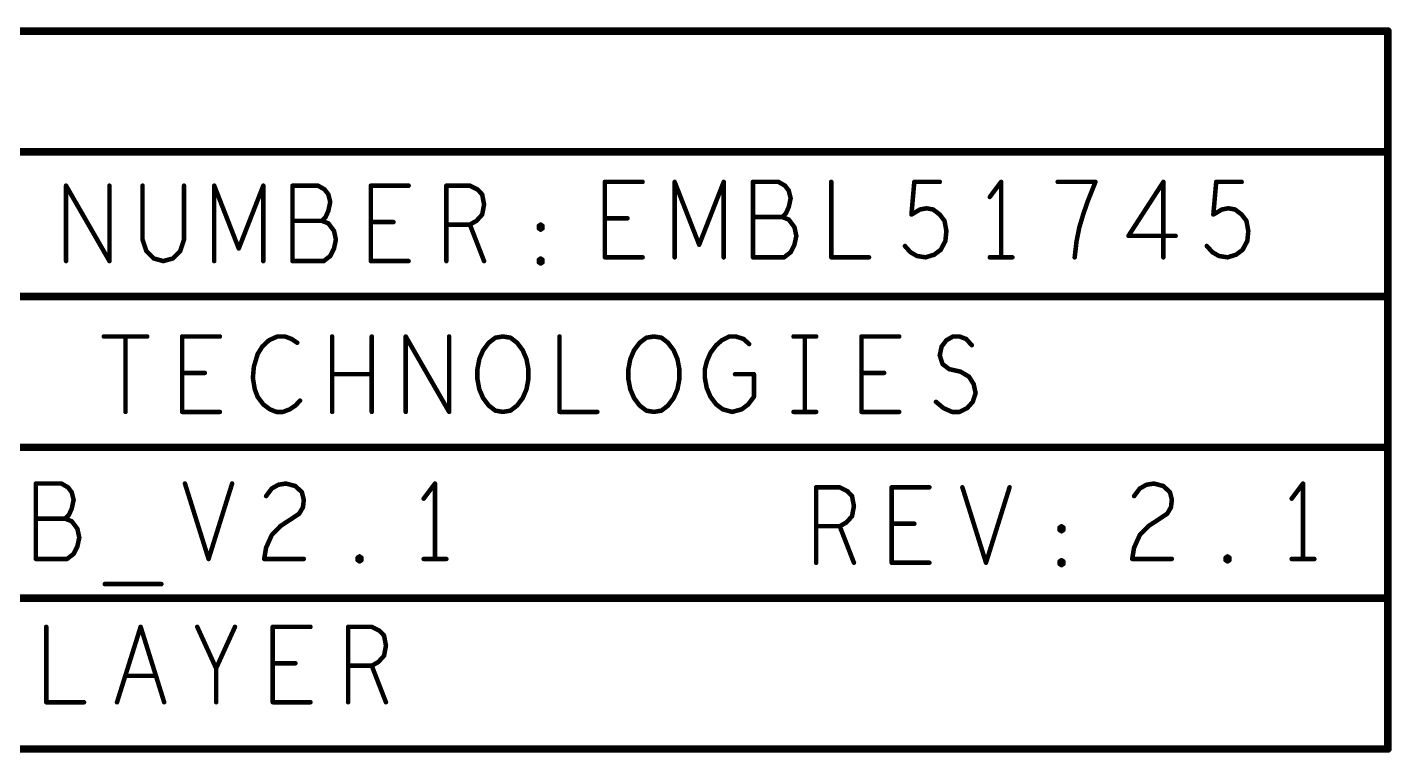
# Model space of a CAD drawing. Extents: x -18 to 16.1, y -6.6 to 15.5.
# Drawn here: x 2.6 to 4.408, y -2.04 to -1.078 of the extents above; entities that cross this region are included whole.
import ezdxf

# ---------------------------------------------------------------- set-up
doc = ezdxf.new("R2010")
doc.units = 0
doc.layers.get('0').update_dxf_attribs({"linetype": 'CONTINUOUS'})
doc.layers.add('FAB', color=13, linetype='CONTINUOUS')

# ---------------------------------------------------------------- blocks, each defined once
blk = doc.blocks.new('ROUND_2')
at = {"const_width": 0.005}
blk.add_lwpolyline([(-0.0025, 0, 1), (0.0025, 0, 1)], format="xyb", close=True, dxfattribs=at)
blk = doc.blocks.new('ROUND_1')
at = {"const_width": 0.003}
blk.add_lwpolyline([(-0.0015, 0, 1), (0.0015, 0, 1)], format="xyb", close=True, dxfattribs=at)

msp = doc.modelspace()

# ---------------------------------------------------------------- linework, layer by layer
at = {"layer": 'FAB'}
for points, const_width in [([(0.2481, -1.0833), (4.4031, -1.0833)], 0.01), ([(4.4031, -1.0833), (4.4031, -2.0353)], 0.01), ([(0.2481, -1.2433), (4.4031, -1.2433)], 0.01), ([(3.3656, -1.3833), (3.3656, -1.2833)], 0.006), ([(3.3656, -1.2833), (3.4156, -1.2833)], 0.006), ([(3.4581, -1.3833), (3.4581, -1.2833)], 0.006), ([(3.4581, -1.2833), (3.4906, -1.3666)], 0.006), ([(3.4906, -1.3666), (3.5231, -1.2833)], 0.006), ([(3.5231, -1.2833), (3.5231, -1.3833)], 0.006), ([(3.5956, -1.2833), (3.5618, -1.2833)], 0.006), ([(3.5618, -1.2833), (3.5618, -1.3833)], 0.006), ([(3.6043, -1.2883), (3.5956, -1.2833)], 0.006), ([(3.6656, -1.2833), (3.6656, -1.3833)], 0.006), ([(3.7718, -1.3266), (3.7756, -1.2833)], 0.006), ([(3.7756, -1.2833), (3.8093, -1.2833)], 0.006), ([(3.8906, -1.2833), (3.8756, -1.3033)], 0.006), ([(3.8906, -1.3833), (3.8906, -1.2833)], 0.006), ([(4.0156, -1.2833), (3.9656, -1.2833)], 0.006), ([(4.0056, -1.3083), (4.0156, -1.2833)], 0.006), ([(4.1056, -1.2833), (4.0593, -1.3549)], 0.006), ([(4.1056, -1.3833), (4.1056, -1.2833)], 0.006), ([(4.1718, -1.3266), (4.1756, -1.2833)], 0.006), ([(4.1756, -1.2833), (4.2093, -1.2833)], 0.006), ([(2.6518, -1.3883), (2.6518, -1.2883)], 0.006), ([(2.6518, -1.2883), (2.7093, -1.3883)], 0.006), ([(2.7093, -1.3883), (2.7093, -1.2883)], 0.006), ([(2.7531, -1.2883), (2.7531, -1.3599)], 0.006), ([(2.8081, -1.3599), (2.8081, -1.2883)], 0.006), ([(2.8481, -1.3883), (2.8481, -1.2883)], 0.006), ([(2.8481, -1.2883), (2.8806, -1.3716)], 0.006), ([(2.8806, -1.3716), (2.9131, -1.2883)], 0.006), ([(2.9131, -1.2883), (2.9131, -1.3883)], 0.006), ([(2.9856, -1.2883), (2.9518, -1.2883)], 0.006), ([(2.9518, -1.2883), (2.9518, -1.3883)], 0.006), ([(2.9943, -1.2933), (2.9856, -1.2883)], 0.006), ([(2.9993, -1.2999), (2.9943, -1.2933)], 0.006), ([(3.0018, -1.3099), (2.9993, -1.2999)], 0.006), ([(3.0556, -1.3883), (3.0556, -1.2883)], 0.006), ([(3.0556, -1.2883), (3.1056, -1.2883)], 0.006), ([(3.1556, -1.3883), (3.1556, -1.2883)], 0.006), ([(3.1556, -1.2883), (3.1868, -1.2883)], 0.006), ([(3.1868, -1.2883), (3.1968, -1.2933)], 0.006), ([(3.1968, -1.2933), (3.2031, -1.2999)], 0.006), ([(3.2031, -1.2999), (3.2056, -1.3133)], 0.006), ([(3.6093, -1.2949), (3.6043, -1.2883)], 0.006), ([(3.6118, -1.3049), (3.6093, -1.2949)], 0.006), ([(2.9956, -1.3299), (2.9993, -1.3216)], 0.006), ([(2.9993, -1.3216), (3.0018, -1.3099)], 0.006), ([(3.2056, -1.3133), (3.2031, -1.3266)], 0.006), ([(3.6056, -1.3249), (3.6093, -1.3166)], 0.006), ([(3.6093, -1.3166), (3.6118, -1.3049)], 0.006), ([(3.7831, -1.3199), (3.7718, -1.3266)], 0.006), ([(3.7918, -1.3183), (3.7831, -1.3199)], 0.006), ([(3.8006, -1.3199), (3.7918, -1.3183)], 0.006), ([(3.8093, -1.3266), (3.8006, -1.3199)], 0.006), ([(3.9993, -1.3266), (4.0056, -1.3083)], 0.006), ([(4.1831, -1.3199), (4.1718, -1.3266)], 0.006), ([(4.1918, -1.3183), (4.1831, -1.3199)], 0.006), ([(4.2006, -1.3199), (4.1918, -1.3183)], 0.006), ([(4.2093, -1.3266), (4.2006, -1.3199)], 0.006), ([(2.9906, -1.3349), (2.9518, -1.3349)], 0.006), ([(2.9906, -1.3349), (2.9956, -1.3299)], 0.006), ([(2.9993, -1.3383), (2.9906, -1.3349)], 0.006), ([(3.0068, -1.3483), (2.9993, -1.3383)], 0.006), ([(3.0856, -1.3366), (3.0556, -1.3366)], 0.006), ([(3.1868, -1.3399), (3.1556, -1.3399)], 0.006), ([(3.1956, -1.3349), (3.1868, -1.3399)], 0.006), ([(3.1868, -1.3399), (3.2056, -1.3883)], 0.006), ([(3.2031, -1.3266), (3.1956, -1.3349)], 0.006), ([(3.2781, -1.3416), (3.2806, -1.3399)], 0.006), ([(3.2806, -1.3399), (3.2831, -1.3416)], 0.006), ([(3.3956, -1.3316), (3.3656, -1.3316)], 0.006), ([(3.6006, -1.3299), (3.5618, -1.3299)], 0.006), ([(3.6006, -1.3299), (3.6056, -1.3249)], 0.006), ([(3.6093, -1.3333), (3.6006, -1.3299)], 0.006), ([(3.6168, -1.3433), (3.6093, -1.3333)], 0.006), ([(3.8156, -1.3349), (3.8093, -1.3266)], 0.006), ([(3.8181, -1.3483), (3.8156, -1.3349)], 0.006), ([(3.9943, -1.3433), (3.9993, -1.3266)], 0.006), ([(4.2156, -1.3349), (4.2093, -1.3266)], 0.006), ([(4.2181, -1.3483), (4.2156, -1.3349)], 0.006), ([(3.0093, -1.3599), (3.0068, -1.3483)], 0.006), ([(3.2781, -1.3449), (3.2781, -1.3416)], 0.006), ([(3.2806, -1.3466), (3.2781, -1.3449)], 0.006), ([(3.2831, -1.3449), (3.2806, -1.3466)], 0.006), ([(3.2831, -1.3416), (3.2831, -1.3449)], 0.006), ([(3.6193, -1.3549), (3.6168, -1.3433)], 0.006), ([(3.6168, -1.3666), (3.6193, -1.3549)], 0.006), ([(3.8168, -1.3616), (3.8181, -1.3483)], 0.006), ([(3.9906, -1.3616), (3.9943, -1.3433)], 0.006), ([(4.0593, -1.3549), (4.1218, -1.3549)], 0.006), ([(4.2168, -1.3616), (4.2181, -1.3483)], 0.006), ([(2.7531, -1.3599), (2.7581, -1.3749)], 0.006), ([(2.7581, -1.3749), (2.7681, -1.3849)], 0.006), ([(2.7931, -1.3849), (2.8031, -1.3749)], 0.006), ([(2.8031, -1.3749), (2.8081, -1.3599)], 0.006), ([(3.0018, -1.3816), (3.0068, -1.3716)], 0.006), ([(3.0068, -1.3716), (3.0093, -1.3599)], 0.006), ([(3.6031, -1.3833), (3.6118, -1.3766)], 0.006), ([(3.6118, -1.3766), (3.6168, -1.3666)], 0.006), ([(3.7631, -1.3683), (3.7706, -1.3766)], 0.006), ([(3.7706, -1.3766), (3.7793, -1.3816)], 0.006), ([(3.8018, -1.3799), (3.8106, -1.3733)], 0.006), ([(3.8106, -1.3733), (3.8168, -1.3616)], 0.006), ([(3.9881, -1.3833), (3.9906, -1.3616)], 0.006), ([(4.1631, -1.3683), (4.1706, -1.3766)], 0.006), ([(4.1706, -1.3766), (4.1793, -1.3816)], 0.006), ([(4.2018, -1.3799), (4.2106, -1.3733)], 0.006), ([(4.2106, -1.3733), (4.2168, -1.3616)], 0.006), ([(2.7681, -1.3849), (2.7806, -1.3883)], 0.006), ([(2.7806, -1.3883), (2.7931, -1.3849)], 0.006), ([(2.9518, -1.3883), (2.9931, -1.3883)], 0.006), ([(2.9931, -1.3883), (3.0018, -1.3816)], 0.006), ([(3.1056, -1.3883), (3.0556, -1.3883)], 0.006), ([(3.2781, -1.3866), (3.2806, -1.3849)], 0.006), ([(3.2781, -1.3899), (3.2781, -1.3866)], 0.006), ([(3.2806, -1.3916), (3.2781, -1.3899)], 0.006), ([(3.2806, -1.3849), (3.2831, -1.3866)], 0.006), ([(3.2831, -1.3899), (3.2806, -1.3916)], 0.006), ([(3.2831, -1.3866), (3.2831, -1.3899)], 0.006), ([(3.4156, -1.3833), (3.3656, -1.3833)], 0.006), ([(3.5618, -1.3833), (3.6031, -1.3833)], 0.006), ([(3.6656, -1.3833), (3.7156, -1.3833)], 0.006), ([(3.7793, -1.3816), (3.7906, -1.3833)], 0.006), ([(3.7906, -1.3833), (3.8018, -1.3799)], 0.006), ([(3.8756, -1.3833), (3.9056, -1.3833)], 0.006), ([(4.1793, -1.3816), (4.1906, -1.3833)], 0.006), ([(4.1906, -1.3833), (4.2018, -1.3799)], 0.006), ([(0.2481, -1.4353), (4.4031, -1.4353)], 0.01), ([(2.7018, -1.4883), (2.7593, -1.4883)], 0.006), ([(2.7306, -1.4883), (2.7306, -1.5883)], 0.006), ([(2.8056, -1.5883), (2.8056, -1.4883)], 0.006), ([(2.8056, -1.4883), (2.8556, -1.4883)], 0.006), ([(2.9118, -1.5016), (2.9056, -1.5116)], 0.006), ([(2.9206, -1.4933), (2.9118, -1.5016)], 0.006), ([(2.9318, -1.4883), (2.9206, -1.4933)], 0.006), ([(2.9418, -1.4883), (2.9318, -1.4883)], 0.006), ([(2.9506, -1.4916), (2.9418, -1.4883)], 0.006), ([(2.9581, -1.4966), (2.9506, -1.4916)], 0.006), ([(3.0043, -1.5883), (3.0043, -1.4883)], 0.006), ([(3.0568, -1.4883), (3.0568, -1.5883)], 0.006), ([(3.1018, -1.5883), (3.1018, -1.4883)], 0.006), ([(3.1018, -1.4883), (3.1593, -1.5883)], 0.006), ([(3.1593, -1.5883), (3.1593, -1.4883)], 0.006), ([(3.2043, -1.5066), (3.2118, -1.4966)], 0.006), ([(3.2118, -1.4966), (3.2206, -1.4899)], 0.006), ([(3.2206, -1.4899), (3.2306, -1.4883)], 0.006), ([(3.2306, -1.4883), (3.2406, -1.4899)], 0.006), ([(3.2406, -1.4899), (3.2493, -1.4966)], 0.006), ([(3.2493, -1.4966), (3.2568, -1.5066)], 0.006), ([(3.3056, -1.4883), (3.3056, -1.5883)], 0.006), ([(3.4043, -1.5066), (3.4118, -1.4966)], 0.006), ([(3.4118, -1.4966), (3.4206, -1.4899)], 0.006), ([(3.4206, -1.4899), (3.4306, -1.4883)], 0.006), ([(3.4306, -1.4883), (3.4406, -1.4899)], 0.006), ([(3.4406, -1.4899), (3.4493, -1.4966)], 0.006), ([(3.4493, -1.4966), (3.4568, -1.5066)], 0.006), ([(3.5056, -1.5099), (3.5131, -1.4999)], 0.006), ([(3.5131, -1.4999), (3.5206, -1.4933)], 0.006), ([(3.5206, -1.4933), (3.5306, -1.4883)], 0.006), ([(3.5306, -1.4883), (3.5393, -1.4883)], 0.006), ([(3.5393, -1.4883), (3.5493, -1.4916)], 0.006), ([(3.5493, -1.4916), (3.5568, -1.4983)], 0.006), ([(3.6156, -1.4883), (3.6456, -1.4883)], 0.006), ([(3.6306, -1.4883), (3.6306, -1.5883)], 0.006), ([(3.7056, -1.5883), (3.7056, -1.4883)], 0.006), ([(3.7056, -1.4883), (3.7556, -1.4883)], 0.006), ([(3.8093, -1.5133), (3.8118, -1.5016)], 0.006), ([(3.8118, -1.5016), (3.8181, -1.4933)], 0.006), ([(3.8181, -1.4933), (3.8268, -1.4883)], 0.006), ([(3.8268, -1.4883), (3.8356, -1.4883)], 0.006), ([(3.8356, -1.4883), (3.8443, -1.4916)], 0.006), ([(3.8443, -1.4916), (3.8518, -1.4999)], 0.006), ([(2.9056, -1.5116), (2.9006, -1.5283)], 0.006), ([(3.1968, -1.5316), (3.1993, -1.5183)], 0.006), ([(3.1993, -1.5183), (3.2043, -1.5066)], 0.006), ([(3.2568, -1.5066), (3.2618, -1.5183)], 0.006), ([(3.2618, -1.5183), (3.2643, -1.5316)], 0.006), ([(3.3968, -1.5316), (3.3993, -1.5183)], 0.006), ([(3.3993, -1.5183), (3.4043, -1.5066)], 0.006), ([(3.4568, -1.5066), (3.4618, -1.5183)], 0.006), ([(3.4618, -1.5183), (3.4643, -1.5316)], 0.006), ([(3.5006, -1.5216), (3.5056, -1.5099)], 0.006), ([(3.8131, -1.5249), (3.8093, -1.5133)], 0.006), ([(2.8356, -1.5366), (2.8056, -1.5366)], 0.006), ([(2.9006, -1.5283), (2.8993, -1.5433)], 0.006), ([(3.0568, -1.5383), (3.0043, -1.5383)], 0.006), ([(3.1968, -1.5449), (3.1968, -1.5316)], 0.006), ([(3.2643, -1.5316), (3.2643, -1.5449)], 0.006), ([(3.3968, -1.5449), (3.3968, -1.5316)], 0.006), ([(3.4643, -1.5316), (3.4643, -1.5449)], 0.006), ([(3.4981, -1.5316), (3.5006, -1.5216)], 0.006), ([(3.4981, -1.5433), (3.4981, -1.5316)], 0.006), ([(3.5381, -1.5383), (3.5631, -1.5383)], 0.006), ([(3.5631, -1.5383), (3.5631, -1.5683)], 0.006), ([(3.7356, -1.5366), (3.7056, -1.5366)], 0.006), ([(3.8218, -1.5316), (3.8131, -1.5249)], 0.006), ([(3.8368, -1.5349), (3.8218, -1.5316)], 0.006), ([(3.8481, -1.5416), (3.8368, -1.5349)], 0.006), ([(2.8993, -1.5433), (2.9018, -1.5583)], 0.006), ([(3.1993, -1.5583), (3.1968, -1.5449)], 0.006), ([(3.2643, -1.5449), (3.2618, -1.5583)], 0.006), ([(3.3993, -1.5583), (3.3968, -1.5449)], 0.006), ([(3.4643, -1.5449), (3.4618, -1.5583)], 0.006), ([(3.5006, -1.5566), (3.4981, -1.5433)], 0.006), ([(3.5056, -1.5683), (3.5006, -1.5566)], 0.006), ([(3.8543, -1.5516), (3.8481, -1.5416)], 0.006), ([(3.8568, -1.5633), (3.8543, -1.5516)], 0.006), ([(2.9018, -1.5583), (2.9056, -1.5683)], 0.006), ([(2.9056, -1.5683), (2.9131, -1.5783)], 0.006), ([(2.9556, -1.5799), (2.9618, -1.5733)], 0.006), ([(3.2043, -1.5699), (3.1993, -1.5583)], 0.006), ([(3.2118, -1.5799), (3.2043, -1.5699)], 0.006), ([(3.2568, -1.5699), (3.2493, -1.5799)], 0.006), ([(3.2618, -1.5583), (3.2568, -1.5699)], 0.006), ([(3.4043, -1.5699), (3.3993, -1.5583)], 0.006), ([(3.4118, -1.5799), (3.4043, -1.5699)], 0.006), ([(3.4568, -1.5699), (3.4493, -1.5799)], 0.006), ([(3.4618, -1.5583), (3.4568, -1.5699)], 0.006), ([(3.5131, -1.5783), (3.5056, -1.5683)], 0.006), ([(3.5631, -1.5683), (3.5556, -1.5783)], 0.006), ([(3.8043, -1.5749), (3.8143, -1.5833)], 0.006), ([(3.8456, -1.5833), (3.8531, -1.5749)], 0.006), ([(3.8531, -1.5749), (3.8568, -1.5633)], 0.006), ([(2.8556, -1.5883), (2.8056, -1.5883)], 0.006), ([(2.9131, -1.5783), (2.9218, -1.5849)], 0.006), ([(2.9218, -1.5849), (2.9306, -1.5883)], 0.006), ([(2.9306, -1.5883), (2.9393, -1.5883)], 0.006), ([(2.9393, -1.5883), (2.9481, -1.5849)], 0.006), ([(2.9481, -1.5849), (2.9556, -1.5799)], 0.006), ([(3.2206, -1.5866), (3.2118, -1.5799)], 0.006), ([(3.2306, -1.5883), (3.2206, -1.5866)], 0.006), ([(3.2406, -1.5866), (3.2306, -1.5883)], 0.006), ([(3.2493, -1.5799), (3.2406, -1.5866)], 0.006), ([(3.3056, -1.5883), (3.3556, -1.5883)], 0.006), ([(3.4206, -1.5866), (3.4118, -1.5799)], 0.006), ([(3.4306, -1.5883), (3.4206, -1.5866)], 0.006), ([(3.4406, -1.5866), (3.4306, -1.5883)], 0.006), ([(3.4493, -1.5799), (3.4406, -1.5866)], 0.006), ([(3.5218, -1.5849), (3.5131, -1.5783)], 0.006), ([(3.5343, -1.5883), (3.5218, -1.5849)], 0.006), ([(3.5468, -1.5849), (3.5343, -1.5883)], 0.006), ([(3.5556, -1.5783), (3.5468, -1.5849)], 0.006), ([(3.6156, -1.5883), (3.6456, -1.5883)], 0.006), ([(3.7556, -1.5883), (3.7056, -1.5883)], 0.006), ([(3.8143, -1.5833), (3.8256, -1.5883)], 0.006), ([(3.8256, -1.5883), (3.8356, -1.5883)], 0.006), ([(3.8356, -1.5883), (3.8456, -1.5833)], 0.006), ([(0.2481, -1.6353), (4.4031, -1.6353)], 0.01), ([(2.6456, -1.6833), (2.6118, -1.6833)], 0.006), ([(2.6118, -1.6833), (2.6118, -1.7833)], 0.006), ([(2.6543, -1.6883), (2.6456, -1.6833)], 0.006), ([(2.8093, -1.6833), (2.8406, -1.7833)], 0.006), ([(2.8406, -1.7833), (2.8718, -1.6833)], 0.006), ([(2.9331, -1.6849), (2.9431, -1.6833)], 0.006), ([(2.9431, -1.6833), (2.9556, -1.6866)], 0.006), ([(3.1406, -1.6833), (3.1256, -1.7033)], 0.006), ([(3.1406, -1.7833), (3.1406, -1.6833)], 0.006), ([(4.0831, -1.6849), (4.0931, -1.6833)], 0.006), ([(4.0931, -1.6833), (4.1056, -1.6866)], 0.006), ([(4.2906, -1.6833), (4.2756, -1.7033)], 0.006), ([(4.2906, -1.7833), (4.2906, -1.6833)], 0.006), ([(2.6593, -1.6949), (2.6543, -1.6883)], 0.006), ([(2.6618, -1.7049), (2.6593, -1.6949)], 0.006), ([(2.9168, -1.6999), (2.9243, -1.6899)], 0.006), ([(2.9243, -1.6899), (2.9331, -1.6849)], 0.006), ([(2.9556, -1.6866), (2.9643, -1.6949)], 0.006), ([(2.9643, -1.6949), (2.9668, -1.7049)], 0.006), ([(3.6456, -1.7883), (3.6456, -1.6883)], 0.006), ([(3.6456, -1.6883), (3.6768, -1.6883)], 0.006), ([(3.6768, -1.6883), (3.6868, -1.6933)], 0.006), ([(3.6868, -1.6933), (3.6931, -1.6999)], 0.006), ([(3.6931, -1.6999), (3.6956, -1.7133)], 0.006), ([(3.7456, -1.7883), (3.7456, -1.6883)], 0.006), ([(3.7456, -1.6883), (3.7956, -1.6883)], 0.006), ([(3.8393, -1.6883), (3.8706, -1.7883)], 0.006), ([(3.8706, -1.7883), (3.9018, -1.6883)], 0.006), ([(4.0668, -1.6999), (4.0743, -1.6899)], 0.006), ([(4.0743, -1.6899), (4.0831, -1.6849)], 0.006), ([(4.1056, -1.6866), (4.1143, -1.6949)], 0.006), ([(4.1143, -1.6949), (4.1168, -1.7049)], 0.006), ([(2.6556, -1.7249), (2.6593, -1.7166)], 0.006), ([(2.6593, -1.7166), (2.6618, -1.7049)], 0.006), ([(2.9656, -1.7149), (2.9606, -1.7233)], 0.006), ([(2.9668, -1.7049), (2.9656, -1.7149)], 0.006), ([(3.6956, -1.7133), (3.6931, -1.7266)], 0.006), ([(4.1156, -1.7149), (4.1106, -1.7233)], 0.006), ([(4.1168, -1.7049), (4.1156, -1.7149)], 0.006), ([(2.6506, -1.7299), (2.6118, -1.7299)], 0.006), ([(2.6506, -1.7299), (2.6556, -1.7249)], 0.006), ([(2.6593, -1.7333), (2.6506, -1.7299)], 0.006), ([(2.6668, -1.7433), (2.6593, -1.7333)], 0.006), ([(2.9606, -1.7233), (2.9356, -1.7399)], 0.006), ([(3.6856, -1.7349), (3.6768, -1.7399)], 0.006), ([(3.6931, -1.7266), (3.6856, -1.7349)], 0.006), ([(3.7756, -1.7366), (3.7456, -1.7366)], 0.006), ([(4.1106, -1.7233), (4.0856, -1.7399)], 0.006), ([(2.6693, -1.7549), (2.6668, -1.7433)], 0.006), ([(2.6668, -1.7666), (2.6693, -1.7549)], 0.006), ([(2.9243, -1.7516), (2.9168, -1.7683)], 0.006), ([(2.9356, -1.7399), (2.9243, -1.7516)], 0.006), ([(3.6768, -1.7399), (3.6456, -1.7399)], 0.006), ([(3.6768, -1.7399), (3.6956, -1.7883)], 0.006), ([(3.9681, -1.7416), (3.9706, -1.7399)], 0.006), ([(3.9681, -1.7449), (3.9681, -1.7416)], 0.006), ([(3.9706, -1.7466), (3.9681, -1.7449)], 0.006), ([(3.9706, -1.7399), (3.9731, -1.7416)], 0.006), ([(3.9731, -1.7449), (3.9706, -1.7466)], 0.006), ([(3.9731, -1.7416), (3.9731, -1.7449)], 0.006), ([(4.0743, -1.7516), (4.0668, -1.7683)], 0.006), ([(4.0856, -1.7399), (4.0743, -1.7516)], 0.006), ([(2.6618, -1.7766), (2.6668, -1.7666)], 0.006), ([(2.9168, -1.7683), (2.9143, -1.7833)], 0.006), ([(4.0668, -1.7683), (4.0643, -1.7833)], 0.006), ([(2.6118, -1.7833), (2.6531, -1.7833)], 0.006), ([(2.6531, -1.7833), (2.6618, -1.7766)], 0.006), ([(2.9143, -1.7833), (2.9668, -1.7833)], 0.006), ([(3.0381, -1.7816), (3.0406, -1.7799)], 0.006), ([(3.0381, -1.7849), (3.0381, -1.7816)], 0.006), ([(3.0406, -1.7866), (3.0381, -1.7849)], 0.006), ([(3.0406, -1.7799), (3.0431, -1.7816)], 0.006), ([(3.0431, -1.7849), (3.0406, -1.7866)], 0.006), ([(3.0431, -1.7816), (3.0431, -1.7849)], 0.006), ([(3.1256, -1.7833), (3.1556, -1.7833)], 0.006), ([(3.7956, -1.7883), (3.7456, -1.7883)], 0.006), ([(3.9681, -1.7866), (3.9706, -1.7849)], 0.006), ([(3.9681, -1.7899), (3.9681, -1.7866)], 0.006), ([(3.9706, -1.7916), (3.9681, -1.7899)], 0.006), ([(3.9706, -1.7849), (3.9731, -1.7866)], 0.006), ([(3.9731, -1.7899), (3.9706, -1.7916)], 0.006), ([(3.9731, -1.7866), (3.9731, -1.7899)], 0.006), ([(4.0643, -1.7833), (4.1168, -1.7833)], 0.006), ([(4.1881, -1.7816), (4.1906, -1.7799)], 0.006), ([(4.1881, -1.7849), (4.1881, -1.7816)], 0.006), ([(4.1906, -1.7866), (4.1881, -1.7849)], 0.006), ([(4.1906, -1.7799), (4.1931, -1.7816)], 0.006), ([(4.1931, -1.7849), (4.1906, -1.7866)], 0.006), ([(4.1931, -1.7816), (4.1931, -1.7849)], 0.006), ([(4.2756, -1.7833), (4.3056, -1.7833)], 0.006), ([(2.7031, -1.8166), (2.7781, -1.8166)], 0.006), ([(0.2481, -1.8353), (4.4031, -1.8353)], 0.01), ([(2.6256, -1.8733), (2.6256, -1.9733)], 0.006), ([(2.7193, -1.9733), (2.7506, -1.8733)], 0.006), ([(2.7506, -1.8733), (2.7818, -1.9733)], 0.006), ([(2.8506, -1.9283), (2.8256, -1.8733)], 0.006), ([(2.8756, -1.8733), (2.8506, -1.9283)], 0.006), ([(2.9256, -1.9733), (2.9256, -1.8733)], 0.006), ([(2.9256, -1.8733), (2.9756, -1.8733)], 0.006), ([(3.0256, -1.9733), (3.0256, -1.8733)], 0.006), ([(3.0256, -1.8733), (3.0568, -1.8733)], 0.006), ([(3.0568, -1.8733), (3.0668, -1.8783)], 0.006), ([(3.0668, -1.8783), (3.0731, -1.8849)], 0.006), ([(3.0731, -1.8849), (3.0756, -1.8983)], 0.006), ([(3.0756, -1.8983), (3.0731, -1.9116)], 0.006), ([(3.0731, -1.9116), (3.0656, -1.9199)], 0.006), ([(2.8506, -1.9733), (2.8506, -1.9283)], 0.006), ([(2.9556, -1.9216), (2.9256, -1.9216)], 0.006), ([(3.0568, -1.9249), (3.0256, -1.9249)], 0.006), ([(3.0656, -1.9199), (3.0568, -1.9249)], 0.006), ([(3.0568, -1.9249), (3.0756, -1.9733)], 0.006), ([(2.7706, -1.9383), (2.7306, -1.9383)], 0.006), ([(2.6256, -1.9733), (2.6756, -1.9733)], 0.006), ([(2.9756, -1.9733), (2.9256, -1.9733)], 0.006), ([(0.2481, -2.0353), (4.4031, -2.0353)], 0.01)]:
    msp.add_lwpolyline(points, dxfattribs=dict(at, const_width=const_width))

# ---------------------------------------------------------------- block references
for name, p in [('ROUND_2', (4.4031, -1.0833)), ('ROUND_2', (4.4031, -1.0833)), ('ROUND_2', (4.4031, -1.2433)), ('ROUND_1', (3.3656, -1.2833)), ('ROUND_1', (3.3656, -1.2833)), ('ROUND_1', (3.4156, -1.2833)), ('ROUND_1', (3.4581, -1.2833)), ('ROUND_1', (3.4581, -1.2833)), ('ROUND_1', (3.5231, -1.2833)), ('ROUND_1', (3.5231, -1.2833)), ('ROUND_1', (3.5618, -1.2833)), ('ROUND_1', (3.5618, -1.2833)), ('ROUND_1', (3.5956, -1.2833)), ('ROUND_1', (3.5956, -1.2833)), ('ROUND_1', (3.6656, -1.2833)), ('ROUND_1', (3.7756, -1.2833)), ('ROUND_1', (3.7756, -1.2833)), ('ROUND_1', (3.8093, -1.2833)), ('ROUND_1', (3.8906, -1.2833)), ('ROUND_1', (3.8906, -1.2833)), ('ROUND_1', (3.9656, -1.2833)), ('ROUND_1', (4.0156, -1.2833)), ('ROUND_1', (4.0156, -1.2833)), ('ROUND_1', (4.1056, -1.2833)), ('ROUND_1', (4.1056, -1.2833)), ('ROUND_1', (4.1756, -1.2833)), ('ROUND_1', (4.1756, -1.2833)), ('ROUND_1', (4.2093, -1.2833)), ('ROUND_1', (2.6518, -1.2883)), ('ROUND_1', (2.6518, -1.2883)), ('ROUND_1', (2.7093, -1.2883)), ('ROUND_1', (2.7531, -1.2883)), ('ROUND_1', (2.8081, -1.2883)), ('ROUND_1', (2.8481, -1.2883)), ('ROUND_1', (2.8481, -1.2883)), ('ROUND_1', (2.9131, -1.2883)), ('ROUND_1', (2.9131, -1.2883)), ('ROUND_1', (2.9518, -1.2883)), ('ROUND_1', (2.9518, -1.2883)), ('ROUND_1', (2.9856, -1.2883)), ('ROUND_1', (2.9856, -1.2883)), ('ROUND_1', (2.9943, -1.2933)), ('ROUND_1', (2.9943, -1.2933)), ('ROUND_1', (2.9993, -1.2999)), ('ROUND_1', (2.9993, -1.2999)), ('ROUND_1', (3.0556, -1.2883)), ('ROUND_1', (3.0556, -1.2883)), ('ROUND_1', (3.1056, -1.2883)), ('ROUND_1', (3.1556, -1.2883)), ('ROUND_1', (3.1556, -1.2883)), ('ROUND_1', (3.1868, -1.2883)), ('ROUND_1', (3.1868, -1.2883)), ('ROUND_1', (3.1968, -1.2933)), ('ROUND_1', (3.1968, -1.2933)), ('ROUND_1', (3.2031, -1.2999)), ('ROUND_1', (3.2031, -1.2999)), ('ROUND_1', (3.6043, -1.2883)), ('ROUND_1', (3.6043, -1.2883)), ('ROUND_1', (3.6093, -1.2949)), ('ROUND_1', (3.6093, -1.2949)), ('ROUND_1', (3.8756, -1.3033)), ('ROUND_1', (2.9993, -1.3216)), ('ROUND_1', (2.9993, -1.3216)), ('ROUND_1', (3.0018, -1.3099)), ('ROUND_1', (3.0018, -1.3099)), ('ROUND_1', (3.2056, -1.3133)), ('ROUND_1', (3.2056, -1.3133)), ('ROUND_1', (3.6093, -1.3166)), ('ROUND_1', (3.6093, -1.3166)), ('ROUND_1', (3.6118, -1.3049)), ('ROUND_1', (3.6118, -1.3049)), ('ROUND_1', (3.7831, -1.3199)), ('ROUND_1', (3.7831, -1.3199)), ('ROUND_1', (3.7918, -1.3183)), ('ROUND_1', (3.7918, -1.3183)), ('ROUND_1', (3.8006, -1.3199)), ('ROUND_1', (3.8006, -1.3199)), ('ROUND_1', (4.0056, -1.3083)), ('ROUND_1', (4.0056, -1.3083)), ('ROUND_1', (4.1831, -1.3199)), ('ROUND_1', (4.1831, -1.3199)), ('ROUND_1', (4.1918, -1.3183)), ('ROUND_1', (4.1918, -1.3183)), ('ROUND_1', (4.2006, -1.3199)), ('ROUND_1', (4.2006, -1.3199)), ('ROUND_1', (2.9518, -1.3349)), ('ROUND_1', (2.9906, -1.3349)), ('ROUND_1', (2.9906, -1.3349)), ('ROUND_1', (2.9906, -1.3349)), ('ROUND_1', (2.9956, -1.3299)), ('ROUND_1', (2.9956, -1.3299)), ('ROUND_1', (2.9993, -1.3383)), ('ROUND_1', (2.9993, -1.3383)), ('ROUND_1', (3.0556, -1.3366)), ('ROUND_1', (3.0856, -1.3366)), ('ROUND_1', (3.1556, -1.3399)), ('ROUND_1', (3.1868, -1.3399)), ('ROUND_1', (3.1868, -1.3399)), ('ROUND_1', (3.1868, -1.3399)), ('ROUND_1', (3.1956, -1.3349)), ('ROUND_1', (3.1956, -1.3349)), ('ROUND_1', (3.2031, -1.3266)), ('ROUND_1', (3.2031, -1.3266)), ('ROUND_1', (3.2806, -1.3399)), ('ROUND_1', (3.2806, -1.3399)), ('ROUND_1', (3.3656, -1.3316)), ('ROUND_1', (3.3956, -1.3316)), ('ROUND_1', (3.5618, -1.3299)), ('ROUND_1', (3.6006, -1.3299)), ('ROUND_1', (3.6006, -1.3299)), ('ROUND_1', (3.6006, -1.3299)), ('ROUND_1', (3.6056, -1.3249)), ('ROUND_1', (3.6056, -1.3249)), ('ROUND_1', (3.6093, -1.3333)), ('ROUND_1', (3.6093, -1.3333)), ('ROUND_1', (3.7718, -1.3266)), ('ROUND_1', (3.7718, -1.3266)), ('ROUND_1', (3.8093, -1.3266)), ('ROUND_1', (3.8093, -1.3266)), ('ROUND_1', (3.8156, -1.3349)), ('ROUND_1', (3.8156, -1.3349)), ('ROUND_1', (3.9993, -1.3266)), ('ROUND_1', (3.9993, -1.3266)), ('ROUND_1', (4.1718, -1.3266)), ('ROUND_1', (4.1718, -1.3266)), ('ROUND_1', (4.2093, -1.3266)), ('ROUND_1', (4.2093, -1.3266)), ('ROUND_1', (4.2156, -1.3349)), ('ROUND_1', (4.2156, -1.3349)), ('ROUND_1', (3.0068, -1.3483)), ('ROUND_1', (3.0068, -1.3483)), ('ROUND_1', (3.2781, -1.3416)), ('ROUND_1', (3.2781, -1.3416)), ('ROUND_1', (3.2781, -1.3449)), ('ROUND_1', (3.2781, -1.3449)), ('ROUND_1', (3.2806, -1.3466)), ('ROUND_1', (3.2806, -1.3466)), ('ROUND_1', (3.2831, -1.3416)), ('ROUND_1', (3.2831, -1.3416)), ('ROUND_1', (3.2831, -1.3449)), ('ROUND_1', (3.2831, -1.3449)), ('ROUND_1', (3.6168, -1.3433)), ('ROUND_1', (3.6168, -1.3433)), ('ROUND_1', (3.6193, -1.3549)), ('ROUND_1', (3.6193, -1.3549)), ('ROUND_1', (3.8181, -1.3483)), ('ROUND_1', (3.8181, -1.3483)), ('ROUND_1', (3.9943, -1.3433)), ('ROUND_1', (3.9943, -1.3433)), ('ROUND_1', (4.0593, -1.3549)), ('ROUND_1', (4.0593, -1.3549)), ('ROUND_1', (4.1218, -1.3549)), ('ROUND_1', (4.2181, -1.3483)), ('ROUND_1', (4.2181, -1.3483)), ('ROUND_1', (2.7531, -1.3599)), ('ROUND_1', (2.7531, -1.3599)), ('ROUND_1', (2.7581, -1.3749)), ('ROUND_1', (2.7581, -1.3749)), ('ROUND_1', (2.8031, -1.3749)), ('ROUND_1', (2.8031, -1.3749)), ('ROUND_1', (2.8081, -1.3599)), ('ROUND_1', (2.8081, -1.3599)), ('ROUND_1', (2.8806, -1.3716)), ('ROUND_1', (2.8806, -1.3716)), ('ROUND_1', (3.0068, -1.3716)), ('ROUND_1', (3.0068, -1.3716)), ('ROUND_1', (3.0093, -1.3599)), ('ROUND_1', (3.0093, -1.3599)), ('ROUND_1', (3.4906, -1.3666)), ('ROUND_1', (3.4906, -1.3666)), ('ROUND_1', (3.6118, -1.3766)), ('ROUND_1', (3.6118, -1.3766)), ('ROUND_1', (3.6168, -1.3666)), ('ROUND_1', (3.6168, -1.3666)), ('ROUND_1', (3.7631, -1.3683)), ('ROUND_1', (3.7706, -1.3766)), ('ROUND_1', (3.7706, -1.3766)), ('ROUND_1', (3.8106, -1.3733)), ('ROUND_1', (3.8106, -1.3733)), ('ROUND_1', (3.8168, -1.3616)), ('ROUND_1', (3.8168, -1.3616)), ('ROUND_1', (3.9906, -1.3616)), ('ROUND_1', (3.9906, -1.3616)), ('ROUND_1', (4.1631, -1.3683)), ('ROUND_1', (4.1706, -1.3766)), ('ROUND_1', (4.1706, -1.3766)), ('ROUND_1', (4.2106, -1.3733)), ('ROUND_1', (4.2106, -1.3733)), ('ROUND_1', (4.2168, -1.3616)), ('ROUND_1', (4.2168, -1.3616)), ('ROUND_1', (2.6518, -1.3883)), ('ROUND_1', (2.7093, -1.3883)), ('ROUND_1', (2.7093, -1.3883)), ('ROUND_1', (2.7681, -1.3849)), ('ROUND_1', (2.7681, -1.3849)), ('ROUND_1', (2.7806, -1.3883)), ('ROUND_1', (2.7806, -1.3883)), ('ROUND_1', (2.7931, -1.3849)), ('ROUND_1', (2.7931, -1.3849)), ('ROUND_1', (2.8481, -1.3883)), ('ROUND_1', (2.9131, -1.3883)), ('ROUND_1', (2.9518, -1.3883)), ('ROUND_1', (2.9518, -1.3883)), ('ROUND_1', (2.9931, -1.3883)), ('ROUND_1', (2.9931, -1.3883)), ('ROUND_1', (3.0018, -1.3816)), ('ROUND_1', (3.0018, -1.3816)), ('ROUND_1', (3.0556, -1.3883)), ('ROUND_1', (3.0556, -1.3883)), ('ROUND_1', (3.1056, -1.3883)), ('ROUND_1', (3.1556, -1.3883)), ('ROUND_1', (3.2056, -1.3883)), ('ROUND_1', (3.2781, -1.3866)), ('ROUND_1', (3.2781, -1.3866)), ('ROUND_1', (3.2781, -1.3899)), ('ROUND_1', (3.2781, -1.3899)), ('ROUND_1', (3.2806, -1.3849)), ('ROUND_1', (3.2806, -1.3849)), ('ROUND_1', (3.2806, -1.3916)), ('ROUND_1', (3.2806, -1.3916)), ('ROUND_1', (3.2831, -1.3866)), ('ROUND_1', (3.2831, -1.3866)), ('ROUND_1', (3.2831, -1.3899)), ('ROUND_1', (3.2831, -1.3899)), ('ROUND_1', (3.3656, -1.3833)), ('ROUND_1', (3.3656, -1.3833)), ('ROUND_1', (3.4156, -1.3833)), ('ROUND_1', (3.4581, -1.3833)), ('ROUND_1', (3.5231, -1.3833)), ('ROUND_1', (3.5618, -1.3833)), ('ROUND_1', (3.5618, -1.3833)), ('ROUND_1', (3.6031, -1.3833)), ('ROUND_1', (3.6031, -1.3833)), ('ROUND_1', (3.6656, -1.3833)), ('ROUND_1', (3.6656, -1.3833)), ('ROUND_1', (3.7156, -1.3833)), ('ROUND_1', (3.7793, -1.3816)), ('ROUND_1', (3.7793, -1.3816)), ('ROUND_1', (3.7906, -1.3833)), ('ROUND_1', (3.7906, -1.3833)), ('ROUND_1', (3.8018, -1.3799)), ('ROUND_1', (3.8018, -1.3799)), ('ROUND_1', (3.8756, -1.3833)), ('ROUND_1', (3.8906, -1.3833)), ('ROUND_1', (3.9056, -1.3833)), ('ROUND_1', (3.9881, -1.3833)), ('ROUND_1', (4.1056, -1.3833)), ('ROUND_1', (4.1793, -1.3816)), ('ROUND_1', (4.1793, -1.3816)), ('ROUND_1', (4.1906, -1.3833)), ('ROUND_1', (4.1906, -1.3833)), ('ROUND_1', (4.2018, -1.3799)), ('ROUND_1', (4.2018, -1.3799)), ('ROUND_2', (4.4031, -1.4353)), ('ROUND_1', (2.7018, -1.4883)), ('ROUND_1', (2.7306, -1.4883)), ('ROUND_1', (2.7593, -1.4883)), ('ROUND_1', (2.8056, -1.4883)), ('ROUND_1', (2.8056, -1.4883)), ('ROUND_1', (2.8556, -1.4883)), ('ROUND_1', (2.9118, -1.5016)), ('ROUND_1', (2.9118, -1.5016)), ('ROUND_1', (2.9206, -1.4933)), ('ROUND_1', (2.9206, -1.4933)), ('ROUND_1', (2.9318, -1.4883)), ('ROUND_1', (2.9318, -1.4883)), ('ROUND_1', (2.9418, -1.4883)), ('ROUND_1', (2.9418, -1.4883)), ('ROUND_1', (2.9506, -1.4916)), ('ROUND_1', (2.9506, -1.4916)), ('ROUND_1', (2.9581, -1.4966)), ('ROUND_1', (3.0043, -1.4883)), ('ROUND_1', (3.0568, -1.4883)), ('ROUND_1', (3.1018, -1.4883)), ('ROUND_1', (3.1018, -1.4883)), ('ROUND_1', (3.1593, -1.4883)), ('ROUND_1', (3.2118, -1.4966)), ('ROUND_1', (3.2118, -1.4966)), ('ROUND_1', (3.2206, -1.4899)), ('ROUND_1', (3.2206, -1.4899)), ('ROUND_1', (3.2306, -1.4883)), ('ROUND_1', (3.2306, -1.4883)), ('ROUND_1', (3.2406, -1.4899)), ('ROUND_1', (3.2406, -1.4899)), ('ROUND_1', (3.2493, -1.4966)), ('ROUND_1', (3.2493, -1.4966)), ('ROUND_1', (3.3056, -1.4883)), ('ROUND_1', (3.4118, -1.4966)), ('ROUND_1', (3.4118, -1.4966)), ('ROUND_1', (3.4206, -1.4899)), ('ROUND_1', (3.4206, -1.4899)), ('ROUND_1', (3.4306, -1.4883)), ('ROUND_1', (3.4306, -1.4883)), ('ROUND_1', (3.4406, -1.4899)), ('ROUND_1', (3.4406, -1.4899)), ('ROUND_1', (3.4493, -1.4966)), ('ROUND_1', (3.4493, -1.4966)), ('ROUND_1', (3.5131, -1.4999)), ('ROUND_1', (3.5131, -1.4999)), ('ROUND_1', (3.5206, -1.4933)), ('ROUND_1', (3.5206, -1.4933)), ('ROUND_1', (3.5306, -1.4883)), ('ROUND_1', (3.5306, -1.4883)), ('ROUND_1', (3.5393, -1.4883)), ('ROUND_1', (3.5393, -1.4883)), ('ROUND_1', (3.5493, -1.4916)), ('ROUND_1', (3.5493, -1.4916)), ('ROUND_1', (3.5568, -1.4983)), ('ROUND_1', (3.6156, -1.4883)), ('ROUND_1', (3.6306, -1.4883)), ('ROUND_1', (3.6456, -1.4883)), ('ROUND_1', (3.7056, -1.4883)), ('ROUND_1', (3.7056, -1.4883)), ('ROUND_1', (3.7556, -1.4883)), ('ROUND_1', (3.8118, -1.5016)), ('ROUND_1', (3.8118, -1.5016)), ('ROUND_1', (3.8181, -1.4933)), ('ROUND_1', (3.8181, -1.4933)), ('ROUND_1', (3.8268, -1.4883)), ('ROUND_1', (3.8268, -1.4883)), ('ROUND_1', (3.8356, -1.4883)), ('ROUND_1', (3.8356, -1.4883)), ('ROUND_1', (3.8443, -1.4916)), ('ROUND_1', (3.8443, -1.4916)), ('ROUND_1', (3.8518, -1.4999)), ('ROUND_1', (2.9056, -1.5116)), ('ROUND_1', (2.9056, -1.5116)), ('ROUND_1', (3.1993, -1.5183)), ('ROUND_1', (3.1993, -1.5183)), ('ROUND_1', (3.2043, -1.5066)), ('ROUND_1', (3.2043, -1.5066)), ('ROUND_1', (3.2568, -1.5066)), ('ROUND_1', (3.2568, -1.5066)), ('ROUND_1', (3.2618, -1.5183)), ('ROUND_1', (3.2618, -1.5183)), ('ROUND_1', (3.3993, -1.5183)), ('ROUND_1', (3.3993, -1.5183)), ('ROUND_1', (3.4043, -1.5066)), ('ROUND_1', (3.4043, -1.5066)), ('ROUND_1', (3.4568, -1.5066)), ('ROUND_1', (3.4568, -1.5066)), ('ROUND_1', (3.4618, -1.5183)), ('ROUND_1', (3.4618, -1.5183)), ('ROUND_1', (3.5056, -1.5099)), ('ROUND_1', (3.5056, -1.5099)), ('ROUND_1', (3.8093, -1.5133)), ('ROUND_1', (3.8093, -1.5133)), ('ROUND_1', (2.8056, -1.5366)), ('ROUND_1', (2.8356, -1.5366)), ('ROUND_1', (2.9006, -1.5283)), ('ROUND_1', (2.9006, -1.5283)), ('ROUND_1', (3.0043, -1.5383)), ('ROUND_1', (3.0568, -1.5383)), ('ROUND_1', (3.1968, -1.5316)), ('ROUND_1', (3.1968, -1.5316)), ('ROUND_1', (3.2643, -1.5316)), ('ROUND_1', (3.2643, -1.5316)), ('ROUND_1', (3.3968, -1.5316)), ('ROUND_1', (3.3968, -1.5316)), ('ROUND_1', (3.4643, -1.5316)), ('ROUND_1', (3.4643, -1.5316)), ('ROUND_1', (3.4981, -1.5316)), ('ROUND_1', (3.4981, -1.5316)), ('ROUND_1', (3.5006, -1.5216)), ('ROUND_1', (3.5006, -1.5216)), ('ROUND_1', (3.5381, -1.5383)), ('ROUND_1', (3.5631, -1.5383)), ('ROUND_1', (3.5631, -1.5383)), ('ROUND_1', (3.7056, -1.5366)), ('ROUND_1', (3.7356, -1.5366)), ('ROUND_1', (3.8131, -1.5249)), ('ROUND_1', (3.8131, -1.5249)), ('ROUND_1', (3.8218, -1.5316)), ('ROUND_1', (3.8218, -1.5316)), ('ROUND_1', (3.8368, -1.5349)), ('ROUND_1', (3.8368, -1.5349)), ('ROUND_1', (2.8993, -1.5433)), ('ROUND_1', (2.8993, -1.5433)), ('ROUND_1', (3.1968, -1.5449)), ('ROUND_1', (3.1968, -1.5449)), ('ROUND_1', (3.2643, -1.5449)), ('ROUND_1', (3.2643, -1.5449)), ('ROUND_1', (3.3968, -1.5449)), ('ROUND_1', (3.3968, -1.5449)), ('ROUND_1', (3.4643, -1.5449)), ('ROUND_1', (3.4643, -1.5449)), ('ROUND_1', (3.4981, -1.5433)), ('ROUND_1', (3.4981, -1.5433)), ('ROUND_1', (3.5006, -1.5566)), ('ROUND_1', (3.5006, -1.5566)), ('ROUND_1', (3.8481, -1.5416)), ('ROUND_1', (3.8481, -1.5416)), ('ROUND_1', (3.8543, -1.5516)), ('ROUND_1', (3.8543, -1.5516)), ('ROUND_1', (2.9018, -1.5583)), ('ROUND_1', (2.9018, -1.5583)), ('ROUND_1', (2.9056, -1.5683)), ('ROUND_1', (2.9056, -1.5683)), ('ROUND_1', (2.9618, -1.5733)), ('ROUND_1', (3.1993, -1.5583)), ('ROUND_1', (3.1993, -1.5583)), ('ROUND_1', (3.2043, -1.5699)), ('ROUND_1', (3.2043, -1.5699)), ('ROUND_1', (3.2568, -1.5699)), ('ROUND_1', (3.2568, -1.5699)), ('ROUND_1', (3.2618, -1.5583)), ('ROUND_1', (3.2618, -1.5583)), ('ROUND_1', (3.3993, -1.5583)), ('ROUND_1', (3.3993, -1.5583)), ('ROUND_1', (3.4043, -1.5699)), ('ROUND_1', (3.4043, -1.5699)), ('ROUND_1', (3.4568, -1.5699)), ('ROUND_1', (3.4568, -1.5699)), ('ROUND_1', (3.4618, -1.5583)), ('ROUND_1', (3.4618, -1.5583)), ('ROUND_1', (3.5056, -1.5683)), ('ROUND_1', (3.5056, -1.5683)), ('ROUND_1', (3.5631, -1.5683)), ('ROUND_1', (3.5631, -1.5683)), ('ROUND_1', (3.8043, -1.5749)), ('ROUND_1', (3.8531, -1.5749)), ('ROUND_1', (3.8531, -1.5749)), ('ROUND_1', (3.8568, -1.5633)), ('ROUND_1', (3.8568, -1.5633)), ('ROUND_1', (2.7306, -1.5883)), ('ROUND_1', (2.8056, -1.5883)), ('ROUND_1', (2.8056, -1.5883)), ('ROUND_1', (2.8556, -1.5883)), ('ROUND_1', (2.9131, -1.5783)), ('ROUND_1', (2.9131, -1.5783)), ('ROUND_1', (2.9218, -1.5849)), ('ROUND_1', (2.9218, -1.5849)), ('ROUND_1', (2.9306, -1.5883)), ('ROUND_1', (2.9306, -1.5883)), ('ROUND_1', (2.9393, -1.5883)), ('ROUND_1', (2.9393, -1.5883)), ('ROUND_1', (2.9481, -1.5849)), ('ROUND_1', (2.9481, -1.5849)), ('ROUND_1', (2.9556, -1.5799)), ('ROUND_1', (2.9556, -1.5799)), ('ROUND_1', (3.0043, -1.5883)), ('ROUND_1', (3.0568, -1.5883)), ('ROUND_1', (3.1018, -1.5883)), ('ROUND_1', (3.1593, -1.5883)), ('ROUND_1', (3.1593, -1.5883)), ('ROUND_1', (3.2118, -1.5799)), ('ROUND_1', (3.2118, -1.5799)), ('ROUND_1', (3.2206, -1.5866)), ('ROUND_1', (3.2206, -1.5866)), ('ROUND_1', (3.2306, -1.5883)), ('ROUND_1', (3.2306, -1.5883)), ('ROUND_1', (3.2406, -1.5866)), ('ROUND_1', (3.2406, -1.5866)), ('ROUND_1', (3.2493, -1.5799)), ('ROUND_1', (3.2493, -1.5799)), ('ROUND_1', (3.3056, -1.5883)), ('ROUND_1', (3.3056, -1.5883)), ('ROUND_1', (3.3556, -1.5883)), ('ROUND_1', (3.4118, -1.5799)), ('ROUND_1', (3.4118, -1.5799)), ('ROUND_1', (3.4206, -1.5866)), ('ROUND_1', (3.4206, -1.5866)), ('ROUND_1', (3.4306, -1.5883)), ('ROUND_1', (3.4306, -1.5883)), ('ROUND_1', (3.4406, -1.5866)), ('ROUND_1', (3.4406, -1.5866)), ('ROUND_1', (3.4493, -1.5799)), ('ROUND_1', (3.4493, -1.5799)), ('ROUND_1', (3.5131, -1.5783)), ('ROUND_1', (3.5131, -1.5783)), ('ROUND_1', (3.5218, -1.5849)), ('ROUND_1', (3.5218, -1.5849)), ('ROUND_1', (3.5343, -1.5883)), ('ROUND_1', (3.5343, -1.5883)), ('ROUND_1', (3.5468, -1.5849)), ('ROUND_1', (3.5468, -1.5849)), ('ROUND_1', (3.5556, -1.5783)), ('ROUND_1', (3.5556, -1.5783)), ('ROUND_1', (3.6156, -1.5883)), ('ROUND_1', (3.6306, -1.5883)), ('ROUND_1', (3.6456, -1.5883)), ('ROUND_1', (3.7056, -1.5883)), ('ROUND_1', (3.7056, -1.5883)), ('ROUND_1', (3.7556, -1.5883)), ('ROUND_1', (3.8143, -1.5833)), ('ROUND_1', (3.8143, -1.5833)), ('ROUND_1', (3.8256, -1.5883)), ('ROUND_1', (3.8256, -1.5883)), ('ROUND_1', (3.8356, -1.5883)), ('ROUND_1', (3.8356, -1.5883)), ('ROUND_1', (3.8456, -1.5833)), ('ROUND_1', (3.8456, -1.5833)), ('ROUND_2', (4.4031, -1.6353)), ('ROUND_1', (2.6118, -1.6833)), ('ROUND_1', (2.6118, -1.6833)), ('ROUND_1', (2.6456, -1.6833)), ('ROUND_1', (2.6456, -1.6833)), ('ROUND_1', (2.8093, -1.6833)), ('ROUND_1', (2.8718, -1.6833)), ('ROUND_1', (2.9431, -1.6833)), ('ROUND_1', (2.9431, -1.6833)), ('ROUND_1', (3.1406, -1.6833)), ('ROUND_1', (3.1406, -1.6833)), ('ROUND_1', (4.0931, -1.6833)), ('ROUND_1', (4.0931, -1.6833)), ('ROUND_1', (4.2906, -1.6833)), ('ROUND_1', (4.2906, -1.6833)), ('ROUND_1', (2.6543, -1.6883)), ('ROUND_1', (2.6543, -1.6883)), ('ROUND_1', (2.6593, -1.6949)), ('ROUND_1', (2.6593, -1.6949)), ('ROUND_1', (2.9168, -1.6999)), ('ROUND_1', (2.9243, -1.6899)), ('ROUND_1', (2.9243, -1.6899)), ('ROUND_1', (2.9331, -1.6849)), ('ROUND_1', (2.9331, -1.6849)), ('ROUND_1', (2.9556, -1.6866)), ('ROUND_1', (2.9556, -1.6866)), ('ROUND_1', (2.9643, -1.6949)), ('ROUND_1', (2.9643, -1.6949)), ('ROUND_1', (3.6456, -1.6883)), ('ROUND_1', (3.6456, -1.6883)), ('ROUND_1', (3.6768, -1.6883)), ('ROUND_1', (3.6768, -1.6883)), ('ROUND_1', (3.6868, -1.6933)), ('ROUND_1', (3.6868, -1.6933)), ('ROUND_1', (3.6931, -1.6999)), ('ROUND_1', (3.6931, -1.6999)), ('ROUND_1', (3.7456, -1.6883)), ('ROUND_1', (3.7456, -1.6883)), ('ROUND_1', (3.7956, -1.6883)), ('ROUND_1', (3.8393, -1.6883)), ('ROUND_1', (3.9018, -1.6883)), ('ROUND_1', (4.0668, -1.6999)), ('ROUND_1', (4.0743, -1.6899)), ('ROUND_1', (4.0743, -1.6899)), ('ROUND_1', (4.0831, -1.6849)), ('ROUND_1', (4.0831, -1.6849)), ('ROUND_1', (4.1056, -1.6866)), ('ROUND_1', (4.1056, -1.6866)), ('ROUND_1', (4.1143, -1.6949)), ('ROUND_1', (4.1143, -1.6949)), ('ROUND_1', (2.6593, -1.7166)), ('ROUND_1', (2.6593, -1.7166)), ('ROUND_1', (2.6618, -1.7049)), ('ROUND_1', (2.6618, -1.7049)), ('ROUND_1', (2.9656, -1.7149)), ('ROUND_1', (2.9656, -1.7149)), ('ROUND_1', (2.9668, -1.7049)), ('ROUND_1', (2.9668, -1.7049)), ('ROUND_1', (3.1256, -1.7033)), ('ROUND_1', (3.6956, -1.7133)), ('ROUND_1', (3.6956, -1.7133)), ('ROUND_1', (4.1156, -1.7149)), ('ROUND_1', (4.1156, -1.7149)), ('ROUND_1', (4.1168, -1.7049)), ('ROUND_1', (4.1168, -1.7049)), ('ROUND_1', (4.2756, -1.7033)), ('ROUND_1', (2.6118, -1.7299)), ('ROUND_1', (2.6506, -1.7299)), ('ROUND_1', (2.6506, -1.7299)), ('ROUND_1', (2.6506, -1.7299)), ('ROUND_1', (2.6556, -1.7249)), ('ROUND_1', (2.6556, -1.7249)), ('ROUND_1', (2.6593, -1.7333)), ('ROUND_1', (2.6593, -1.7333)), ('ROUND_1', (2.9606, -1.7233)), ('ROUND_1', (2.9606, -1.7233)), ('ROUND_1', (3.6856, -1.7349)), ('ROUND_1', (3.6856, -1.7349)), ('ROUND_1', (3.6931, -1.7266)), ('ROUND_1', (3.6931, -1.7266)), ('ROUND_1', (3.7456, -1.7366)), ('ROUND_1', (3.7756, -1.7366)), ('ROUND_1', (4.1106, -1.7233)), ('ROUND_1', (4.1106, -1.7233)), ('ROUND_1', (2.6668, -1.7433)), ('ROUND_1', (2.6668, -1.7433)), ('ROUND_1', (2.6693, -1.7549)), ('ROUND_1', (2.6693, -1.7549)), ('ROUND_1', (2.9243, -1.7516)), ('ROUND_1', (2.9243, -1.7516)), ('ROUND_1', (2.9356, -1.7399)), ('ROUND_1', (2.9356, -1.7399)), ('ROUND_1', (3.6456, -1.7399)), ('ROUND_1', (3.6768, -1.7399)), ('ROUND_1', (3.6768, -1.7399)), ('ROUND_1', (3.6768, -1.7399)), ('ROUND_1', (3.9681, -1.7416)), ('ROUND_1', (3.9681, -1.7416)), ('ROUND_1', (3.9681, -1.7449)), ('ROUND_1', (3.9681, -1.7449)), ('ROUND_1', (3.9706, -1.7399)), ('ROUND_1', (3.9706, -1.7399)), ('ROUND_1', (3.9706, -1.7466)), ('ROUND_1', (3.9706, -1.7466)), ('ROUND_1', (3.9731, -1.7416)), ('ROUND_1', (3.9731, -1.7416)), ('ROUND_1', (3.9731, -1.7449)), ('ROUND_1', (3.9731, -1.7449)), ('ROUND_1', (4.0743, -1.7516)), ('ROUND_1', (4.0743, -1.7516)), ('ROUND_1', (4.0856, -1.7399)), ('ROUND_1', (4.0856, -1.7399)), ('ROUND_1', (2.6668, -1.7666)), ('ROUND_1', (2.6668, -1.7666)), ('ROUND_1', (2.9168, -1.7683)), ('ROUND_1', (2.9168, -1.7683)), ('ROUND_1', (4.0668, -1.7683)), ('ROUND_1', (4.0668, -1.7683)), ('ROUND_1', (2.6118, -1.7833)), ('ROUND_1', (2.6118, -1.7833)), ('ROUND_1', (2.6531, -1.7833)), ('ROUND_1', (2.6531, -1.7833)), ('ROUND_1', (2.6618, -1.7766)), ('ROUND_1', (2.6618, -1.7766)), ('ROUND_1', (2.8406, -1.7833)), ('ROUND_1', (2.8406, -1.7833)), ('ROUND_1', (2.9143, -1.7833)), ('ROUND_1', (2.9143, -1.7833)), ('ROUND_1', (2.9668, -1.7833)), ('ROUND_1', (3.0381, -1.7816)), ('ROUND_1', (3.0381, -1.7816)), ('ROUND_1', (3.0381, -1.7849)), ('ROUND_1', (3.0381, -1.7849)), ('ROUND_1', (3.0406, -1.7799)), ('ROUND_1', (3.0406, -1.7799)), ('ROUND_1', (3.0406, -1.7866)), ('ROUND_1', (3.0406, -1.7866)), ('ROUND_1', (3.0431, -1.7816)), ('ROUND_1', (3.0431, -1.7816)), ('ROUND_1', (3.0431, -1.7849)), ('ROUND_1', (3.0431, -1.7849)), ('ROUND_1', (3.1256, -1.7833)), ('ROUND_1', (3.1406, -1.7833)), ('ROUND_1', (3.1556, -1.7833)), ('ROUND_1', (3.6456, -1.7883)), ('ROUND_1', (3.6956, -1.7883)), ('ROUND_1', (3.7456, -1.7883)), ('ROUND_1', (3.7456, -1.7883)), ('ROUND_1', (3.7956, -1.7883)), ('ROUND_1', (3.8706, -1.7883)), ('ROUND_1', (3.8706, -1.7883)), ('ROUND_1', (3.9681, -1.7866)), ('ROUND_1', (3.9681, -1.7866)), ('ROUND_1', (3.9681, -1.7899)), ('ROUND_1', (3.9681, -1.7899)), ('ROUND_1', (3.9706, -1.7849)), ('ROUND_1', (3.9706, -1.7849)), ('ROUND_1', (3.9706, -1.7916)), ('ROUND_1', (3.9706, -1.7916)), ('ROUND_1', (3.9731, -1.7866)), ('ROUND_1', (3.9731, -1.7866)), ('ROUND_1', (3.9731, -1.7899)), ('ROUND_1', (3.9731, -1.7899)), ('ROUND_1', (4.0643, -1.7833)), ('ROUND_1', (4.0643, -1.7833)), ('ROUND_1', (4.1168, -1.7833)), ('ROUND_1', (4.1881, -1.7816)), ('ROUND_1', (4.1881, -1.7816)), ('ROUND_1', (4.1881, -1.7849)), ('ROUND_1', (4.1881, -1.7849)), ('ROUND_1', (4.1906, -1.7799)), ('ROUND_1', (4.1906, -1.7799)), ('ROUND_1', (4.1906, -1.7866)), ('ROUND_1', (4.1906, -1.7866)), ('ROUND_1', (4.1931, -1.7816)), ('ROUND_1', (4.1931, -1.7816)), ('ROUND_1', (4.1931, -1.7849)), ('ROUND_1', (4.1931, -1.7849)), ('ROUND_1', (4.2756, -1.7833)), ('ROUND_1', (4.2906, -1.7833)), ('ROUND_1', (4.3056, -1.7833)), ('ROUND_1', (2.7031, -1.8166)), ('ROUND_1', (2.7781, -1.8166)), ('ROUND_2', (4.4031, -1.8353)), ('ROUND_1', (2.6256, -1.8733)), ('ROUND_1', (2.7506, -1.8733)), ('ROUND_1', (2.7506, -1.8733)), ('ROUND_1', (2.8256, -1.8733)), ('ROUND_1', (2.8756, -1.8733)), ('ROUND_1', (2.9256, -1.8733)), ('ROUND_1', (2.9256, -1.8733)), ('ROUND_1', (2.9756, -1.8733)), ('ROUND_1', (3.0256, -1.8733)), ('ROUND_1', (3.0256, -1.8733)), ('ROUND_1', (3.0568, -1.8733)), ('ROUND_1', (3.0568, -1.8733)), ('ROUND_1', (3.0668, -1.8783)), ('ROUND_1', (3.0668, -1.8783)), ('ROUND_1', (3.0731, -1.8849)), ('ROUND_1', (3.0731, -1.8849)), ('ROUND_1', (3.0756, -1.8983)), ('ROUND_1', (3.0756, -1.8983)), ('ROUND_1', (3.0731, -1.9116)), ('ROUND_1', (3.0731, -1.9116)), ('ROUND_1', (2.8506, -1.9283)), ('ROUND_1', (2.8506, -1.9283)), ('ROUND_1', (2.8506, -1.9283)), ('ROUND_1', (2.9256, -1.9216)), ('ROUND_1', (2.9556, -1.9216)), ('ROUND_1', (3.0256, -1.9249)), ('ROUND_1', (3.0568, -1.9249)), ('ROUND_1', (3.0568, -1.9249)), ('ROUND_1', (3.0568, -1.9249)), ('ROUND_1', (3.0656, -1.9199)), ('ROUND_1', (3.0656, -1.9199)), ('ROUND_1', (2.7306, -1.9383)), ('ROUND_1', (2.7706, -1.9383)), ('ROUND_1', (2.6256, -1.9733)), ('ROUND_1', (2.6256, -1.9733)), ('ROUND_1', (2.6756, -1.9733)), ('ROUND_1', (2.7193, -1.9733)), ('ROUND_1', (2.7818, -1.9733)), ('ROUND_1', (2.8506, -1.9733)), ('ROUND_1', (2.9256, -1.9733)), ('ROUND_1', (2.9256, -1.9733)), ('ROUND_1', (2.9756, -1.9733)), ('ROUND_1', (3.0256, -1.9733)), ('ROUND_1', (3.0756, -1.9733)), ('ROUND_2', (4.4031, -2.0353)), ('ROUND_2', (4.4031, -2.0353))]:
    msp.add_blockref(name, p, dxfattribs=at)

doc.saveas('drawing.dxf')
